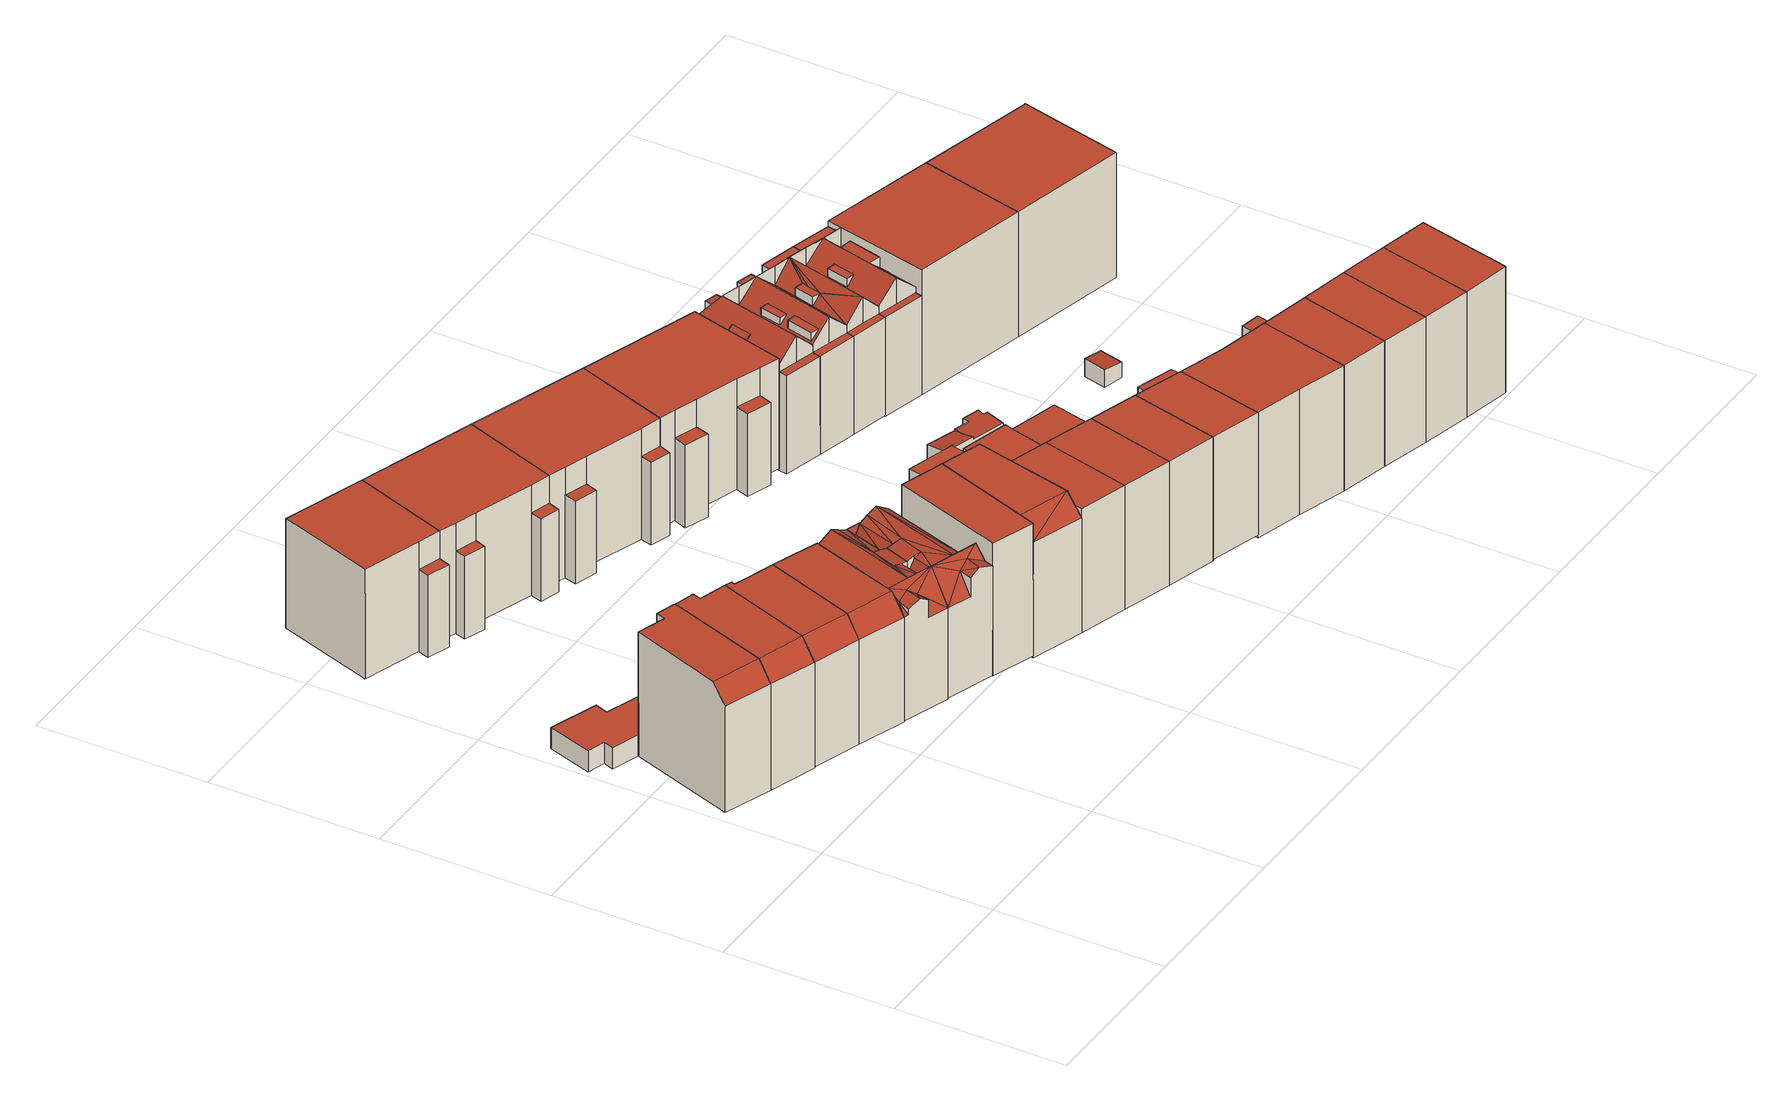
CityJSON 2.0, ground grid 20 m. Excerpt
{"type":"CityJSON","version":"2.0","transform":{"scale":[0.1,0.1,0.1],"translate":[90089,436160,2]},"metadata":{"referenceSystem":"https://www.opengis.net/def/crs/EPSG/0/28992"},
"CityObjects":{
"building1":{"type":"Building","attributes":{"measuredHeight":15.34,"yearOfConstruction":1921,"LAAGSTE_BOUWLAAG":"-0.5","AANTAL_BOUWLAGEN":"6","AANTAL_ADRESSEN":"4","WIJK":"Delfshaven","PANDSOORT":"Tussenpand","BUURT":"Tussendijken","HOOGSTE_BOUWLAAG":"3"},"address":[{"CountryName":"Nederland","LocalityName":"Rotterdam","ThoroughfareNumber":"101-101","ThoroughfareName":"Schiedamseweg","PostalCode":"3026AE"}],"geometry":[{"type":"Solid","lod":"2","boundaries":[[[[0,1,2,3]],[[4,0,3,5]],[[6,7,8,9]],[[7,4,5,8]],[[10,2,1,11,12]],[[13,12,11,14]],[[13,14,6,9,15]],[[3,2,10,15,9,8,5]],[[15,10,12,13]],[[4,7,6,14,11,1,0]]]],"semantics":{"surfaces":[{"type":"WallSurface"},{"type":"RoofSurface"},{"type":"GroundSurface"}],"values":[[0,0,0,0,0,0,0,1,1,2]]}}]},
"building2":{"type":"Building","attributes":{"measuredHeight":2.58,"yearOfConstruction":1921,"LAAGSTE_BOUWLAAG":"0","AANTAL_BOUWLAGEN":"1","WIJK":"Delfshaven","BUURT":"Tussendijken","HOOGSTE_BOUWLAAG":"0"},"geometry":[{"type":"Solid","lod":"2","boundaries":[[[[16,17,18,19]],[[20,21,22,23]],[[21,24,25,22]],[[19,25,24,16]],[[26,27,28,29]],[[30,18,17,1]],[[31,30,1,0]],[[23,28,27,20]],[[32,31,0,4]],[[29,33,7,26]],[[33,32,4,7]],[[31,32,33,29,28,23,22,25,19,18,30]],[[27,26,7,4,0,1,17,16,24,21,20]]]],"semantics":{"surfaces":[{"type":"WallSurface"},{"type":"RoofSurface"},{"type":"GroundSurface"}],"values":[[0,0,0,0,0,0,0,0,0,0,0,1,2]]}}]},
"building3":{"type":"Building","attributes":{"measuredHeight":15.38,"yearOfConstruction":1921,"LAAGSTE_BOUWLAAG":"0","AANTAL_BOUWLAGEN":"5","AANTAL_ADRESSEN":"7","WIJK":"Delfshaven","PANDSOORT":"Tussenpand","BUURT":"Tussendijken","HOOGSTE_BOUWLAAG":"3"},"address":[{"CountryName":"Nederland","LocalityName":"Rotterdam","ThoroughfareNumber":"99-99","ThoroughfareName":"Schiedamseweg","PostalCode":"3026AE"}],"children":["building3-1","building3-2"]},
"building3-1":{"type":"BuildingPart","parents":["building3"],"geometry":[{"type":"Solid","lod":"2","boundaries":[[[[34,35,36,6,9]],[[37,35,34,38]],[[39,13,14,40]],[[41,42,43,44,45]],[[39,40,45,44,46]],[[42,47,48,43]],[[38,48,47,37]],[[15,9,6,14,13]],[[48,38,34,9,15,46,44,43]],[[46,15,13,39]],[[49,41,45,40,14,6,36,50]],[[50,36,35,37]],[[37,47,49,50]],[[41,49,47,42]]]],"semantics":{"surfaces":[{"type":"WallSurface"},{"type":"RoofSurface"},{"type":"GroundSurface"},{"type":"ClosureSurface"}],"values":[[0,0,0,0,0,0,0,0,1,1,2,3,3,3]]}}]},
"building3-2":{"type":"BuildingPart","parents":["building3"],"geometry":[{"type":"Solid","lod":"2","boundaries":[[[[51,52,53,54]],[[54,55,56,51]],[[55,36,35,56]],[[52,42,41,53]],[[42,52,51,56,35,37,47]],[[50,36,55,54,53,41,49]],[[50,49,47,37]],[[37,35,36,50]],[[42,47,49,41]]]],"semantics":{"surfaces":[{"type":"WallSurface"},{"type":"RoofSurface"},{"type":"GroundSurface"},{"type":"ClosureSurface"}],"values":[[0,0,0,0,1,2,3,3,3]]}}]},
"building4":{"type":"Building","attributes":{"measuredHeight":15.29,"yearOfConstruction":1921,"LAAGSTE_BOUWLAAG":"-0.5","AANTAL_BOUWLAGEN":"6","AANTAL_ADRESSEN":"5","WIJK":"Delfshaven","PANDSOORT":"Tussenpand","BUURT":"Tussendijken","HOOGSTE_BOUWLAAG":"3"},"address":[{"CountryName":"Nederland","LocalityName":"Rotterdam","ThoroughfareNumber":"97-97","ThoroughfareName":"Schiedamseweg","PostalCode":"3026AE"}],"geometry":[{"type":"Solid","lod":"2","boundaries":[[[[57,58,52,59]],[[59,60,61,57]],[[62,44,43,42,52,58]],[[46,44,62,63,39]],[[64,39,63,65]],[[65,66,67,68,64]],[[69,42,43,70]],[[70,71,72,69]],[[73,67,66,61,60]],[[60,72,71,73]],[[46,68,67,73,71,70,43,44]],[[72,60,59,52,42,69]],[[68,46,39,64]],[[61,66,65,63,62,58,57]]]],"semantics":{"surfaces":[{"type":"WallSurface"},{"type":"RoofSurface"},{"type":"GroundSurface"}],"values":[[0,0,0,0,0,0,0,0,0,0,1,1,1,2]]}}]},
"building5":{"type":"Building","attributes":{"measuredHeight":15.29,"yearOfConstruction":1921,"LAAGSTE_BOUWLAAG":"-0.5","AANTAL_BOUWLAGEN":"5","AANTAL_ADRESSEN":"4","WIJK":"Delfshaven","PANDSOORT":"Tussenpand","BUURT":"Tussendijken","HOOGSTE_BOUWLAAG":"3"},"address":[{"CountryName":"Nederland","LocalityName":"Rotterdam","ThoroughfareNumber":"95-95","ThoroughfareName":"Schiedamseweg","PostalCode":"3026AE"}],"geometry":[{"type":"Solid","lod":"2","boundaries":[[[[74,75,76,77]],[[78,64,65,79]],[[79,80,81,82,78]],[[77,83,84,74]],[[83,66,85,84]],[[67,85,66,65,64,68]],[[86,81,80,76,75]],[[75,85,67,86]],[[74,84,85,75]],[[81,86,67,68,82]],[[82,68,64,78]],[[76,80,79,65,66,83,77]]]],"semantics":{"surfaces":[{"type":"WallSurface"},{"type":"RoofSurface"},{"type":"GroundSurface"}],"values":[[0,0,0,0,0,0,0,0,1,1,1,2]]}}]},
"building6":{"type":"Building","attributes":{"measuredHeight":13.48,"yearOfConstruction":1924,"LAAGSTE_BOUWLAAG":"0","AANTAL_BOUWLAGEN":"4","AANTAL_ADRESSEN":"4","WIJK":"Delfshaven","PANDSOORT":"Tussenpand","BUURT":"Tussendijken","HOOGSTE_BOUWLAAG":"3"},"address":[{"CountryName":"Nederland","LocalityName":"Rotterdam","ThoroughfareNumber":"44-44","ThoroughfareName":"Gijsingstraat","PostalCode":"3026RM"}],"geometry":[{"type":"Solid","lod":"2","boundaries":[[[[87,88,89,90,91]],[[92,93,94,95]],[[95,96,90,89,92]],[[95,97,98,96]],[[93,99,100,94]],[[101,88,87,102]],[[102,98,97,103,101]],[[99,103,97,100]],[[95,94,100,97]],[[91,90,96,98,102,87]],[[88,101,103,99,93,92,89]]]],"semantics":{"surfaces":[{"type":"WallSurface"},{"type":"RoofSurface"},{"type":"GroundSurface"}],"values":[[0,0,0,0,0,0,0,0,1,1,2]]}}]},
"building7":{"type":"Building","attributes":{"measuredHeight":15.17,"yearOfConstruction":1920,"LAAGSTE_BOUWLAAG":"-1","AANTAL_BOUWLAGEN":"5","AANTAL_ADRESSEN":"5","WIJK":"Delfshaven","PANDSOORT":"Tussenpand","BUURT":"Tussendijken","HOOGSTE_BOUWLAAG":"3"},"address":[{"CountryName":"Nederland","LocalityName":"Rotterdam","ThoroughfareNumber":"93-93","ThoroughfareName":"Schiedamseweg","PostalCode":"3026AE"}],"geometry":[{"type":"Solid","lod":"2","boundaries":[[[[104,105,106,107]],[[108,109,110]],[[111,112,113,114,115,116]],[[115,117,118,116]],[[119,120,121,122]],[[117,119,122,118]],[[123,124,125,126,127,128,113,112,129,130]],[[131,132,133]],[[123,131,133,124]],[[110,109,134,135,136,78,137,128,127]],[[138,136,135]],[[105,139,140,106]],[[121,120,140,139,141,142]],[[137,78,143,144,142,141]],[[107,115,114,104]],[[145,146,147]],[[129,146,145,130]],[[148,138,135,134]],[[112,111,146]],[[112,146,129]],[[108,134,109]],[[108,148,134]],[[126,149,143]],[[125,150,126]],[[149,151,143]],[[126,150,149]],[[151,144,143]],[[138,78,136]],[[126,148,108]],[[138,143,78]],[[148,143,138]],[[127,108,110]],[[126,108,127]],[[126,143,148]],[[123,130,145,147,132,131]],[[107,106,140,120,119,117,115]],[[122,121,142,144,151]],[[124,133,125]],[[133,150,125]],[[122,151,149,118]],[[133,132,150]],[[111,147,146]],[[147,149,132]],[[150,132,149]],[[118,149,147]],[[116,118,147]],[[111,116,147]],[[114,113,128,137,141,139,105,104]]]],"semantics":{"surfaces":[{"type":"WallSurface"},{"type":"RoofSurface"},{"type":"GroundSurface"}],"values":[[0,0,0,0,0,0,0,0,0,0,0,0,0,0,0,0,0,1,1,1,1,1,1,1,1,1,1,1,1,1,1,1,1,1,1,1,1,1,1,1,1,1,1,1,1,1,1,2]]}}]},
"building8":{"type":"Building","attributes":{"measuredHeight":15.04,"yearOfConstruction":1920,"LAAGSTE_BOUWLAAG":"-1","AANTAL_BOUWLAGEN":"5","AANTAL_ADRESSEN":"4","WIJK":"Delfshaven","PANDSOORT":"Tussenpand","BUURT":"Tussendijken","HOOGSTE_BOUWLAAG":"3"},"address":[{"CountryName":"Nederland","LocalityName":"Rotterdam","ThoroughfareNumber":"91-91","ThoroughfareName":"Schiedamseweg","PostalCode":"3026AE"}],"geometry":[{"type":"Solid","lod":"2","boundaries":[[[[152,153,154,155,156,157,158,159,160]],[[161,159,158,162]],[[163,164,165]],[[164,127,166,157,156,167,165]],[[168,169,170,171]],[[123,130,129,112,172,166,127,126,125,124]],[[173,174,175]],[[174,129,130,175]],[[176,177,178]],[[177,123,124,178]],[[179,169,168,172,112,180]],[[181,169,179,182]],[[160,183,184,152]],[[183,181,182,184]],[[162,171,170,161]],[[184,182,185]],[[182,186,185]],[[160,159,161,170,169,181,183]],[[178,124,125,187]],[[176,178,187]],[[179,174,173]],[[179,180,174]],[[182,173,186]],[[182,179,173]],[[173,176,186]],[[186,176,187]],[[155,188,167,156]],[[154,186,126]],[[153,185,154]],[[186,187,126]],[[154,185,186]],[[187,125,126]],[[188,163,167]],[[167,163,165]],[[173,175,130,123,177,176]],[[180,112,129]],[[180,129,174]],[[163,127,164]],[[154,188,155]],[[188,126,163]],[[163,126,127]],[[154,126,188]],[[152,184,153]],[[184,185,153]],[[162,158,157,166,172,168,171]]]],"semantics":{"surfaces":[{"type":"WallSurface"},{"type":"RoofSurface"},{"type":"GroundSurface"}],"values":[[0,0,0,0,0,0,0,0,0,0,0,0,0,0,0,1,1,1,1,1,1,1,1,1,1,1,1,1,1,1,1,1,1,1,1,1,1,1,1,1,1,1,1,1,2]]}}]},
"building9":{"type":"Building","attributes":{"measuredHeight":13.54,"yearOfConstruction":1924,"LAAGSTE_BOUWLAAG":"0","AANTAL_BOUWLAGEN":"4","AANTAL_ADRESSEN":"7","WIJK":"Delfshaven","PANDSOORT":"Tussenpand","BUURT":"Tussendijken","HOOGSTE_BOUWLAAG":"3"},"address":[{"CountryName":"Nederland","LocalityName":"Rotterdam","ThoroughfareNumber":"40-42","ThoroughfareName":"Gijsingstraat","PostalCode":"3026RM"}],"geometry":[{"type":"Solid","lod":"2","boundaries":[[[[189,190,98,191,192]],[[193,191,98,102]],[[194,195,196,197]],[[198,199,200,201,202]],[[195,199,198,196]],[[203,204,205,206]],[[200,193,102,201]],[[192,203,206,189]],[[204,207,208,205]],[[209,194,197,210]],[[208,207,209,210,211,212]],[[189,208,212,190]],[[210,198,202,211]],[[189,206,205,208]],[[210,197,196,198]],[[102,98,190,212,211,202,201]],[[193,200,199,195,194,209,207,204,203,192,191]]]],"semantics":{"surfaces":[{"type":"WallSurface"},{"type":"RoofSurface"},{"type":"GroundSurface"}],"values":[[0,0,0,0,0,0,0,0,0,0,0,0,0,1,1,1,2]]}}]},
"building10":{"type":"Building","attributes":{"measuredHeight":16.41,"yearOfConstruction":1922,"LAAGSTE_BOUWLAAG":"-1","AANTAL_BOUWLAGEN":"6","AANTAL_ADRESSEN":"4","WIJK":"Delfshaven","PANDSOORT":"Tussenpand","BUURT":"Tussendijken","HOOGSTE_BOUWLAAG":"4"},"address":[{"CountryName":"Nederland","LocalityName":"Rotterdam","ThoroughfareNumber":"89-89","ThoroughfareName":"Schiedamseweg","PostalCode":"3026AD"}],"children":["building10-1","building10-2"]},
"building10-1":{"type":"BuildingPart","parents":["building10"],"geometry":[{"type":"Solid","lod":"2","boundaries":[[[[213,214,215,216]],[[217,213,216,218,219,220]],[[216,215,221,218]],[[220,222,223,217]],[[223,222,224,225,226,221,215,214]],[[224,222,220,219,218,221,226,225]],[[217,223,214,213]]]],"semantics":{"surfaces":[{"type":"ClosureSurface"},{"type":"WallSurface"},{"type":"RoofSurface"},{"type":"GroundSurface"}],"values":[[0,1,1,1,1,2,3]]}}]},
"building10-2":{"type":"BuildingPart","parents":["building10"],"geometry":[{"type":"Solid","lod":"2","boundaries":[[[[227,228,229,230]],[[228,231,232,229]],[[233,232,231,214,215]],[[234,227,230,235]],[[235,236,237,234]],[[238,216,213,239]],[[236,238,239,237]],[[229,232,233,215,216,238,236,235,230]],[[227,234,237,239,213,214,231,228]],[[216,215,214,213]]]],"semantics":{"surfaces":[{"type":"WallSurface"},{"type":"RoofSurface"},{"type":"GroundSurface"},{"type":"ClosureSurface"}],"values":[[0,0,0,0,0,0,0,1,2,3]]}}]},
"building11":{"type":"Building","attributes":{"measuredHeight":16.62,"yearOfConstruction":1922,"LAAGSTE_BOUWLAAG":"-1","AANTAL_BOUWLAGEN":"6","AANTAL_ADRESSEN":"4","WIJK":"Delfshaven","PANDSOORT":"Tussenpand","BUURT":"Tussendijken","HOOGSTE_BOUWLAAG":"4"},"address":[{"CountryName":"Nederland","LocalityName":"Rotterdam","ThoroughfareNumber":"87-87","ThoroughfareName":"Schiedamseweg","PostalCode":"3026AD"}],"children":["building11-1","building11-2"]},
"building11-1":{"type":"BuildingPart","parents":["building11"],"geometry":[{"type":"Solid","lod":"2","boundaries":[[[[240,241,242,243]],[[241,219,218,216,244,242]],[[245,216,218,246]],[[243,247,245,246,248,249,240]],[[249,248,246,218,219]],[[249,241,240]],[[249,219,241]],[[243,242,244,247]],[[247,244,216,245]]]],"semantics":{"surfaces":[{"type":"WallSurface"},{"type":"RoofSurface"},{"type":"GroundSurface"},{"type":"ClosureSurface"}],"values":[[0,0,0,0,1,1,1,2,3]]}}]},
"building11-2":{"type":"BuildingPart","parents":["building11"],"geometry":[{"type":"Solid","lod":"2","boundaries":[[[[250,244,216,238]],[[251,252,253,254]],[[252,255,256,253]],[[257,256,255,258]],[[258,259,260,257]],[[259,250,238,260]],[[254,261,262,251]],[[263,245,247,264]],[[261,263,264,262]],[[254,253,256,257,260,238,216,245,263,261]],[[258,255,252,251,262,264,247,244,250,259]],[[245,216,244,247]]]],"semantics":{"surfaces":[{"type":"WallSurface"},{"type":"RoofSurface"},{"type":"GroundSurface"},{"type":"ClosureSurface"}],"values":[[0,0,0,0,0,0,0,0,0,1,2,3]]}}]},
"building12":{"type":"Building","attributes":{"measuredHeight":13.6,"yearOfConstruction":1924,"LAAGSTE_BOUWLAAG":"0","AANTAL_BOUWLAGEN":"4","AANTAL_ADRESSEN":"7","WIJK":"Delfshaven","PANDSOORT":"Tussenpand","BUURT":"Tussendijken","HOOGSTE_BOUWLAAG":"3"},"address":[{"CountryName":"Nederland","LocalityName":"Rotterdam","ThoroughfareNumber":"36-38","ThoroughfareName":"Gijsingstraat","PostalCode":"3026RM"}],"geometry":[{"type":"Solid","lod":"2","boundaries":[[[[265,200,201,266]],[[267,268,269,270]],[[200,199,202,201]],[[268,271,272,269]],[[271,273,274,272]],[[275,276,277,278]],[[276,279,280,277]],[[281,282,283,265,266]],[[279,283,282,280]],[[270,284,202,199,267]],[[274,273,275,278,285,286]],[[270,274,286,284]],[[278,282,281,285]],[[286,285,281,266,201,202,284]],[[270,269,272,274]],[[278,277,280,282]],[[200,265,283,279,276,275,273,271,268,267,199]]]],"semantics":{"surfaces":[{"type":"WallSurface"},{"type":"RoofSurface"},{"type":"GroundSurface"}],"values":[[0,0,0,0,0,0,0,0,0,0,0,0,0,1,1,1,2]]}}]},
"building13":{"type":"Building","attributes":{"measuredHeight":15.28,"yearOfConstruction":1923,"LAAGSTE_BOUWLAAG":"-1","AANTAL_BOUWLAGEN":"6","AANTAL_ADRESSEN":"4","WIJK":"Delfshaven","PANDSOORT":"Tussenpand","BUURT":"Tussendijken","HOOGSTE_BOUWLAAG":"3"},"address":[{"CountryName":"Nederland","LocalityName":"Rotterdam","ThoroughfareNumber":"83-83","ThoroughfareName":"Schiedamseweg","PostalCode":"3026AD"}],"children":["building13-1","building13-2"]},
"building13-1":{"type":"BuildingPart","parents":["building13"],"geometry":[{"type":"Solid","lod":"2","boundaries":[[[[287,288,289,290]],[[287,290,291,292,293]],[[290,289,294,291]],[[294,289,288,243,295,296]],[[292,295,243,293]],[[292,291,294,296,295]],[[293,243,288,287]]]],"semantics":{"surfaces":[{"type":"ClosureSurface"},{"type":"WallSurface"},{"type":"RoofSurface"},{"type":"GroundSurface"}],"values":[[0,1,1,1,1,2,3]]}}]},
"building13-2":{"type":"BuildingPart","parents":["building13"],"geometry":[{"type":"Solid","lod":"2","boundaries":[[[[290,289,288,287]],[[262,264,297,298]],[[299,297,264,288,289]],[[300,290,287,301]],[[301,262,298,300]],[[299,289,290,300,298,297]],[[262,301,287,288,264]]]],"semantics":{"surfaces":[{"type":"ClosureSurface"},{"type":"WallSurface"},{"type":"RoofSurface"},{"type":"GroundSurface"}],"values":[[0,1,1,1,1,2,3]]}}]},
"building14":{"type":"Building","attributes":{"measuredHeight":15.29,"yearOfConstruction":1923,"LAAGSTE_BOUWLAAG":"-1","AANTAL_BOUWLAGEN":"6","AANTAL_ADRESSEN":"4","WIJK":"Delfshaven","PANDSOORT":"Tussenpand","BUURT":"Tussendijken","HOOGSTE_BOUWLAAG":"3"},"address":[{"CountryName":"Nederland","LocalityName":"Rotterdam","ThoroughfareNumber":"81-81","ThoroughfareName":"Schiedamseweg","PostalCode":"3026AD"}],"children":["building14-1","building14-2"]},
"building14-1":{"type":"BuildingPart","parents":["building14"],"geometry":[{"type":"Solid","lod":"2","boundaries":[[[[302,290,287,303]],[[304,301,300,305]],[[301,287,290,300]],[[305,302,303,304]],[[305,300,290,302]],[[303,287,301,304]]]],"semantics":{"surfaces":[{"type":"ClosureSurface"},{"type":"WallSurface"},{"type":"RoofSurface"},{"type":"GroundSurface"}],"values":[[0,1,1,1,2,3]]}}]},
"building14-2":{"type":"BuildingPart","parents":["building14"],"geometry":[{"type":"Solid","lod":"2","boundaries":[[[[303,287,290,302]],[[302,290,291,306]],[[303,302,306,307,308]],[[291,290,287,293,292]],[[307,292,293,308]],[[306,291,292,307]],[[308,293,287,303]]]],"semantics":{"surfaces":[{"type":"ClosureSurface"},{"type":"WallSurface"},{"type":"RoofSurface"},{"type":"GroundSurface"}],"values":[[0,1,1,1,1,2,3]]}}]},
"building15":{"type":"Building","attributes":{"measuredHeight":15.29,"yearOfConstruction":1923,"LAAGSTE_BOUWLAAG":"-1","AANTAL_BOUWLAGEN":"6","AANTAL_ADRESSEN":"3","WIJK":"Delfshaven","PANDSOORT":"Tussenpand","BUURT":"Tussendijken","HOOGSTE_BOUWLAAG":"3"},"address":[{"CountryName":"Nederland","LocalityName":"Rotterdam","ThoroughfareNumber":"79-79","ThoroughfareName":"Schiedamseweg","PostalCode":"3026AD"}],"children":["building15-1","building15-2"]},
"building15-1":{"type":"BuildingPart","parents":["building15"],"geometry":[{"type":"Solid","lod":"2","boundaries":[[[[309,302,303,310]],[[311,309,310,312]],[[304,303,302,305]],[[313,304,305,314]],[[312,313,314,311]],[[311,314,305,302,309]],[[303,304,313,312,310]]]],"semantics":{"surfaces":[{"type":"ClosureSurface"},{"type":"WallSurface"},{"type":"RoofSurface"},{"type":"GroundSurface"}],"values":[[0,1,1,1,1,2,3]]}}]},
"building15-2":{"type":"BuildingPart","parents":["building15"],"geometry":[{"type":"Solid","lod":"2","boundaries":[[[[310,303,302,309]],[[309,302,306,315]],[[310,309,315,316,317]],[[306,302,303,308,307]],[[316,307,308,317]],[[315,306,307,316]],[[317,308,303,310]]]],"semantics":{"surfaces":[{"type":"ClosureSurface"},{"type":"WallSurface"},{"type":"RoofSurface"},{"type":"GroundSurface"}],"values":[[0,1,1,1,1,2,3]]}}]},
"building16":{"type":"Building","attributes":{"measuredHeight":13.62,"yearOfConstruction":1924,"LAAGSTE_BOUWLAAG":"0","AANTAL_BOUWLAGEN":"4","AANTAL_ADRESSEN":"7","WIJK":"Delfshaven","PANDSOORT":"Tussenpand","BUURT":"Tussendijken","HOOGSTE_BOUWLAAG":"3"},"address":[{"CountryName":"Nederland","LocalityName":"Rotterdam","ThoroughfareNumber":"32-34","ThoroughfareName":"Gijsingstraat","PostalCode":"3026RM"}],"geometry":[{"type":"Solid","lod":"2","boundaries":[[[[318,265,266,319]],[[320,321,322,323]],[[321,324,325,322]],[[326,318,319,327]],[[328,329,330,331]],[[281,283,332,333,334]],[[331,335,336,325,324,328]],[[337,338,326,327,339]],[[339,335,331,337]],[[333,325,336,334]],[[340,338,337,341]],[[332,320,323,333]],[[265,283,281,266]],[[329,340,341,330]],[[331,330,341,337]],[[336,335,339,327,319,266,281,334]],[[333,323,322,325]],[[332,283,265,318,326,338,340,329,328,324,321,320]]]],"semantics":{"surfaces":[{"type":"WallSurface"},{"type":"RoofSurface"},{"type":"GroundSurface"}],"values":[[0,0,0,0,0,0,0,0,0,0,0,0,0,0,1,1,1,2]]}}]},
"building17":{"type":"Building","attributes":{"measuredHeight":3.41,"yearOfConstruction":1923,"LAAGSTE_BOUWLAAG":"0","AANTAL_BOUWLAGEN":"1","WIJK":"Delfshaven","BUURT":"Tussendijken","HOOGSTE_BOUWLAAG":"0"},"geometry":[{"type":"Solid","lod":"2","boundaries":[[[[342,343,344,345]],[[343,346,347,344]],[[345,348,349,342]],[[348,350,351,349]],[[346,301,352,347]],[[353,352,301,304]],[[354,353,304,313]],[[355,354,313,356]],[[356,357,358,355]],[[359,358,357,360]],[[350,359,360,351]],[[358,359,350,348,345,344,347,352,353,354,355]],[[313,304,301,346,343,342,349,351,360,357,356]]]],"semantics":{"surfaces":[{"type":"WallSurface"},{"type":"RoofSurface"},{"type":"GroundSurface"}],"values":[[0,0,0,0,0,0,0,0,0,0,0,1,2]]}}]},
"building18":{"type":"Building","attributes":{"measuredHeight":15.01,"yearOfConstruction":1923,"LAAGSTE_BOUWLAAG":"-1","AANTAL_BOUWLAGEN":"7","AANTAL_ADRESSEN":"4","WIJK":"Delfshaven","PANDSOORT":"Tussenpand","BUURT":"Tussendijken","HOOGSTE_BOUWLAAG":"3"},"address":[{"CountryName":"Nederland","LocalityName":"Rotterdam","ThoroughfareNumber":"77-77","ThoroughfareName":"Schiedamseweg","PostalCode":"3026AD"}],"children":["building18-1","building18-2"]},
"building18-1":{"type":"BuildingPart","parents":["building18"],"geometry":[{"type":"Solid","lod":"2","boundaries":[[[[361,309,362,363]],[[364,361,363,365]],[[366,362,309,311]],[[365,366,311,364]],[[364,311,309,361]],[[363,362,366,365]]]],"semantics":{"surfaces":[{"type":"ClosureSurface"},{"type":"WallSurface"},{"type":"RoofSurface"},{"type":"GroundSurface"}],"values":[[0,1,1,1,2,3]]}}]},
"building18-2":{"type":"BuildingPart","parents":["building18"],"geometry":[{"type":"Solid","lod":"2","boundaries":[[[[363,362,309,361]],[[367,316,368,369]],[[315,309,362,368,316]],[[363,361,370,367,369]],[[361,309,315,370]],[[370,315,316,367]],[[369,368,362,363]]]],"semantics":{"surfaces":[{"type":"ClosureSurface"},{"type":"WallSurface"},{"type":"RoofSurface"},{"type":"GroundSurface"}],"values":[[0,1,1,1,1,2,3]]}}]},
"building19":{"type":"Building","attributes":{"yearOfConstruction":2023,"LAAGSTE_BOUWLAAG":0,"AANTAL_BOUWLAGEN":1,"WIJK":"Delfshaven","PANDSOORT":"Half vrijstaand","BUURT":"Tussendijken","HOOGSTE_BOUWLAAG":0},"geometry":[{"type":"Solid","lod":"2","boundaries":[[[[371,372,373,374]],[[372,375,376,373]],[[375,377,378,376]],[[377,379,380,378]],[[379,381,382,380]],[[381,383,384,382]],[[383,385,386,384]],[[385,371,374,386]],[[380,382,384,386,374,373,376,378]],[[379,377,375,372,371,385,383,381]]]],"semantics":{"surfaces":[{"type":"WallSurface"},{"type":"RoofSurface"},{"type":"GroundSurface"}],"values":[[0,0,0,0,0,0,0,0,1,2]]}}]},
"building20":{"type":"Building","attributes":{"measuredHeight":15.31,"yearOfConstruction":1926,"LAAGSTE_BOUWLAAG":"-0.5","AANTAL_BOUWLAGEN":"6","AANTAL_ADRESSEN":"3","WIJK":"Delfshaven","PANDSOORT":"Tussenpand","BUURT":"Tussendijken","HOOGSTE_BOUWLAAG":"3"},"address":[{"CountryName":"Nederland","LocalityName":"Rotterdam","ThoroughfareNumber":"28-28","ThoroughfareName":"Gijsingstraat","PostalCode":"3026RM"}],"geometry":[{"type":"Solid","lod":"2","boundaries":[[[[387,388,389]],[[390,391,392]],[[393,394,395]],[[396,397,398]],[[397,399,400,401,402,403,404,398]],[[403,405,406,404]],[[406,405,407,408,409,410,411,395,394]],[[407,412,413,408]],[[412,402,401,413]],[[388,390,392,389]],[[408,414,415,409]],[[399,415,414,400]],[[410,416,411]],[[387,389,392,391]],[[393,395,411,416]],[[406,396,398,404],[387,391,390,388]],[[400,414,408,413,401]],[[415,399,397,396]],[[410,409,415,396,406,394,393,416]],[[407,405,403,402,412]]]],"semantics":{"surfaces":[{"type":"WallSurface"},{"type":"RoofSurface"},{"type":"GroundSurface"}],"values":[[0,0,0,0,0,0,0,0,0,0,0,0,0,1,1,1,1,1,1,2]]}}]},
"building21":{"type":"Building","attributes":{"measuredHeight":2.68,"yearOfConstruction":1926,"LAAGSTE_BOUWLAAG":"0","AANTAL_BOUWLAGEN":"1","WIJK":"Delfshaven","BUURT":"Tussendijken","HOOGSTE_BOUWLAAG":"0"},"geometry":[{"type":"Solid","lod":"2","boundaries":[[[[417,418,419,420]],[[421,422,423,424]],[[425,423,422,426,427,428]],[[429,430,431,419,418,432]],[[426,433,434,427]],[[425,428,435]],[[436,421,424,437]],[[435,431,430]],[[437,438,439,436]],[[440,439,438,441]],[[420,434,433,417]],[[441,429,432,440]],[[438,437,424,423,425,435,430,429,441]],[[419,431,435,428,427,434,420]],[[439,440,432,418,417,433,426,422,421,436]]]],"semantics":{"surfaces":[{"type":"WallSurface"},{"type":"RoofSurface"},{"type":"GroundSurface"}],"values":[[0,0,0,0,0,0,0,0,0,0,0,0,1,1,2]]}}]},
"building22":{"type":"Building","attributes":{"measuredHeight":15.42,"yearOfConstruction":1923,"LAAGSTE_BOUWLAAG":"-1","AANTAL_BOUWLAGEN":"6","AANTAL_ADRESSEN":"7","WIJK":"Delfshaven","PANDSOORT":"Tussenpand","BUURT":"Tussendijken","HOOGSTE_BOUWLAAG":"3"},"address":[{"CountryName":"Nederland","LocalityName":"Rotterdam","ThoroughfareNumber":"73-73","ThoroughfareName":"Schiedamseweg","PostalCode":"3026AD"}],"children":["building22-1","building22-2"]},
"building22-1":{"type":"BuildingPart","parents":["building22"],"geometry":[{"type":"Solid","lod":"2","boundaries":[[[[442,443,444,445,446]],[[447,367,448,449]],[[445,447,449,446]],[[443,450,451,444]],[[450,361,370,451]],[[370,361,452,448,367]],[[445,444,451,370,367,447]],[[446,449,448,452,453,442]],[[442,453,450,443]],[[453,452,361,450]]]],"semantics":{"surfaces":[{"type":"WallSurface"},{"type":"RoofSurface"},{"type":"GroundSurface"},{"type":"ClosureSurface"}],"values":[[0,0,0,0,0,0,1,2,3,3]]}}]},
"building22-2":{"type":"BuildingPart","parents":["building22"],"geometry":[{"type":"Solid","lod":"2","boundaries":[[[[450,361,452,453]],[[454,455,364,456]],[[457,454,456,458]],[[458,443,442,457]],[[455,452,361,364]],[[456,364,361,450,443,458]],[[452,455,454,457,442,453]],[[443,450,453,442]]]],"semantics":{"surfaces":[{"type":"ClosureSurface"},{"type":"WallSurface"},{"type":"RoofSurface"},{"type":"GroundSurface"}],"values":[[0,1,1,1,1,2,3,0]]}}]},
"building23":{"type":"Building","attributes":{"measuredHeight":15.31,"yearOfConstruction":1926,"LAAGSTE_BOUWLAAG":"-0.5","AANTAL_BOUWLAGEN":"6","AANTAL_ADRESSEN":"3","WIJK":"Delfshaven","PANDSOORT":"Tussenpand","BUURT":"Tussendijken","HOOGSTE_BOUWLAAG":"3"},"address":[{"CountryName":"Nederland","LocalityName":"Rotterdam","ThoroughfareNumber":"26-26","ThoroughfareName":"Gijsingstraat","PostalCode":"3026RL"}],"geometry":[{"type":"Solid","lod":"2","boundaries":[[[[459,403,404,460]],[[461,462,463]],[[464,465,466]],[[467,468,469]],[[470,471,472]],[[473,474,475]],[[404,403,402,401,400,399,397,398]],[[476,477,478]],[[397,477,398]],[[479,480,481]],[[402,482,483,401]],[[483,482,459,460,476,478,484,485]],[[465,461,463,466]],[[468,479,481,469]],[[474,470,472,475]],[[486,485,484,487]],[[487,399,400,486]],[[478,487,484]],[[478,477,487]],[[464,462,461,465]],[[480,479,468,467]],[[473,475,472,471]],[[400,401,483,485,486]],[[477,397,399,487],[474,473,471,470],[480,467,469,481]],[[476,460,404,398,477],[462,464,466,463]],[[459,482,402,403]]]],"semantics":{"surfaces":[{"type":"WallSurface"},{"type":"RoofSurface"},{"type":"GroundSurface"}],"values":[[0,0,0,0,0,0,0,0,0,0,0,0,0,0,0,0,0,1,1,1,1,1,1,1,1,2]]}}]},
"building24":{"type":"Building","attributes":{"measuredHeight":3.93,"yearOfConstruction":1923,"LAAGSTE_BOUWLAAG":"0","AANTAL_BOUWLAGEN":"1","WIJK":"Delfshaven","BUURT":"Tussendijken","HOOGSTE_BOUWLAAG":"0"},"geometry":[{"type":"Solid","lod":"2","boundaries":[[[[488,489,490,491]],[[492,488,491,493]],[[494,492,493,495]],[[496,497,384,386]],[[498,496,386,374]],[[499,500,501,502]],[[503,384,497,504]],[[500,503,505,506]],[[506,507,508,501,500]],[[495,509,510,494]],[[511,512,505,503,504]],[[489,512,511,490]],[[509,508,507,510]],[[502,498,374,499]],[[384,503,500,499,374,386]],[[512,489,488,492,494,510,507,506,505]],[[509,495,493,491,490,511,504,497,496,498,502,501,508]]]],"semantics":{"surfaces":[{"type":"WallSurface"},{"type":"RoofSurface"},{"type":"GroundSurface"}],"values":[[0,0,0,0,0,0,0,0,0,0,0,0,0,0,1,1,2]]}}]},
"building25":{"type":"Building","attributes":{"measuredHeight":15.3,"yearOfConstruction":1926,"LAAGSTE_BOUWLAAG":-0.5,"AANTAL_BOUWLAGEN":6,"AANTAL_ADRESSEN":3,"WIJK":"Delfshaven","PANDSOORT":"Tussenpand","BUURT":"Tussendijken","HOOGSTE_BOUWLAAG":3},"address":[{"CountryName":"Nederland","LocalityName":"Rotterdam","ThoroughfareNumber":"24-24","ThoroughfareName":"Gijsingstraat","PostalCode":"3026RL"}],"children":["building25-1"],"geometry":[{"type":"Solid","lod":"2","boundaries":[[[[513,514,515]],[[514,516,517,515]],[[517,516,518]],[[513,515,517,518,519,520]],[[521,484,485,522]],[[523,521,522,524]],[[525,483,482,526]],[[527,459,528,529]],[[484,478,476,530,528,459,482,483,485]],[[529,531,532,533,523,524,525,526,527]],[[534,476,478]],[[532,534,533]],[[528,530,531,529]],[[534,513,520]],[[518,484,521]],[[521,534,519]],[[518,516,484]],[[521,519,518]],[[484,516,478]],[[519,534,520]],[[534,478,516,514,513]],[[534,531,530]],[[532,531,534]],[[534,530,476]],[[533,534,521]],[[533,521,523]],[[483,525,524,522,485]],[[526,482,459,527]]]],"semantics":{"surfaces":[{"type":"WallSurface"},{"type":"RoofSurface"},{"type":"GroundSurface"}],"values":[[0,0,0,1,0,0,0,0,0,0,0,0,1,1,1,1,1,1,1,1,1,1,1,1,1,1,1,2]]}}]},
"building25-1":{"type":"BuildingInstallation","parents":["building25"],"geometry":[{"type":"MultiSurface","lod":"2","boundaries":[[[513,514,515]],[[514,516,517,515]],[[517,516,518]],[[513,515,517,518,519,520]]],"semantics":{"surfaces":[{"type":"WallSurface"},{"type":"RoofSurface"}],"values":[0,0,0,1]}}]},
"building26":{"type":"Building","attributes":{"measuredHeight":15.42,"yearOfConstruction":1923,"LAAGSTE_BOUWLAAG":"-1","AANTAL_BOUWLAGEN":"7","AANTAL_ADRESSEN":"4","WIJK":"Delfshaven","PANDSOORT":"Tussenpand","BUURT":"Tussendijken","HOOGSTE_BOUWLAAG":"3"},"address":[{"CountryName":"Nederland","LocalityName":"Rotterdam","ThoroughfareNumber":"71-71","ThoroughfareName":"Schiedamseweg","PostalCode":"3026AD"}],"children":["building26-1","building26-2"]},
"building26-1":{"type":"BuildingPart","parents":["building26"],"geometry":[{"type":"Solid","lod":"2","boundaries":[[[[535,442,443,536]],[[535,536,537,538,539]],[[444,443,442,446,445]],[[536,443,444,537]],[[538,445,446,539]],[[537,444,445,538]],[[539,446,442,535]]]],"semantics":{"surfaces":[{"type":"ClosureSurface"},{"type":"WallSurface"},{"type":"RoofSurface"},{"type":"GroundSurface"}],"values":[[0,1,1,1,1,2,3]]}}]},
"building26-2":{"type":"BuildingPart","parents":["building26"],"geometry":[{"type":"Solid","lod":"2","boundaries":[[[[536,443,442,535]],[[457,442,443,458]],[[540,536,535,541]],[[541,457,458,540]],[[540,458,443,536]],[[535,442,457,541]]]],"semantics":{"surfaces":[{"type":"ClosureSurface"},{"type":"WallSurface"},{"type":"RoofSurface"},{"type":"GroundSurface"}],"values":[[0,1,1,1,2,3]]}}]},
"building27":{"type":"Building","attributes":{"measuredHeight":15.33,"yearOfConstruction":1926,"LAAGSTE_BOUWLAAG":-0.5,"AANTAL_BOUWLAGEN":6,"AANTAL_ADRESSEN":3,"WIJK":"Delfshaven","PANDSOORT":"Tussenpand","BUURT":"Tussendijken","HOOGSTE_BOUWLAAG":3},"address":[{"CountryName":"Nederland","LocalityName":"Rotterdam","ThoroughfareNumber":"22-22","ThoroughfareName":"Gijsingstraat","PostalCode":"3026RL"}],"children":["building27-1"],"geometry":[{"type":"Solid","lod":"2","boundaries":[[[[542,543,544]],[[544,543,545,546]],[[545,547,546]],[[546,547,542,544]],[[548,549,550,551]],[[552,553,554,525]],[[533,555,532]],[[556,557,555]],[[558,523,524,559]],[[559,560,561,558]],[[562,548,551]],[[563,564,529,565]],[[554,553,563,565,566,557,556,561,560]],[[549,567,550]],[[533,532,531,529,564,552,525,524,523]],[[566,565,529,531]],[[533,523,558,555],[549,548,562,567]],[[524,525,554,560,559]],[[555,547,556]],[[543,556,545]],[[561,542,558]],[[555,542,547]],[[558,542,555]],[[561,543,542]],[[556,547,545]],[[543,561,556]],[[562,551,550,567]],[[532,555,531]],[[555,557,566]],[[531,555,566]],[[563,553,552,564]]]],"semantics":{"surfaces":[{"type":"WallSurface"},{"type":"RoofSurface"},{"type":"GroundSurface"}],"values":[[0,0,0,1,0,0,0,0,0,0,0,0,0,0,0,1,1,1,1,1,1,1,1,1,1,1,1,1,1,1,2]]}}]},
"building27-1":{"type":"BuildingInstallation","parents":["building27"],"geometry":[{"type":"MultiSurface","lod":"2","boundaries":[[[542,543,544]],[[544,543,545,546]],[[545,547,546]],[[546,547,542,544]]],"semantics":{"surfaces":[{"type":"WallSurface"},{"type":"RoofSurface"}],"values":[0,0,0,1]}}]},
"building28":{"type":"Building","attributes":{"measuredHeight":3.42,"yearOfConstruction":1923,"LAAGSTE_BOUWLAAG":"0","AANTAL_BOUWLAGEN":"1","WIJK":"Delfshaven","BUURT":"Tussendijken","HOOGSTE_BOUWLAAG":"0"},"geometry":[{"type":"Solid","lod":"2","boundaries":[[[[568,569,570,571]],[[571,570,572,573]],[[570,569,574,572]],[[575,574,569,568]],[[573,575,568,571]],[[573,572,574,575]]]],"semantics":{"surfaces":[{"type":"GroundSurface"},{"type":"WallSurface"},{"type":"RoofSurface"}],"values":[[0,1,1,1,1,2]]}}]},
"building29":{"type":"Building","attributes":{"measuredHeight":15.48,"yearOfConstruction":1922,"LAAGSTE_BOUWLAAG":"-1","AANTAL_BOUWLAGEN":"7","AANTAL_ADRESSEN":"5","WIJK":"Delfshaven","PANDSOORT":"Tussenpand","BUURT":"Tussendijken","HOOGSTE_BOUWLAAG":"3"},"address":[{"CountryName":"Nederland","LocalityName":"Rotterdam","ThoroughfareNumber":"69-69","ThoroughfareName":"Schiedamseweg","PostalCode":"3026AD"}],"children":["building29-1","building29-2"]},
"building29-1":{"type":"BuildingPart","parents":["building29"],"geometry":[{"type":"Solid","lod":"2","boundaries":[[[[576,535,536,577]],[[537,536,535,539,538]],[[578,538,539,579]],[[577,536,537,580]],[[576,577,580,578,579]],[[580,537,538,578]],[[579,539,535,576]]]],"semantics":{"surfaces":[{"type":"ClosureSurface"},{"type":"WallSurface"},{"type":"RoofSurface"},{"type":"GroundSurface"}],"values":[[0,1,1,1,1,2,3]]}}]},
"building29-2":{"type":"BuildingPart","parents":["building29"],"geometry":[{"type":"Solid","lod":"2","boundaries":[[[[581,582,540,583]],[[584,581,583,577,576]],[[585,581,584,586]],[[586,587,588,585]],[[589,590,591,592]],[[592,588,587,589]],[[582,541,535,536,540]],[[590,541,582,591]],[[585,588,592,591,582,581]],[[583,540,536,577]],[[589,587,586,584,576,535,541,590]],[[577,536,535,576]]]],"semantics":{"surfaces":[{"type":"WallSurface"},{"type":"RoofSurface"},{"type":"GroundSurface"},{"type":"ClosureSurface"}],"values":[[0,0,0,0,0,0,0,0,1,1,2,3]]}}]},
"building30":{"type":"Building","attributes":{"measuredHeight":2.23,"yearOfConstruction":1920,"LAAGSTE_BOUWLAAG":"0","AANTAL_BOUWLAGEN":"1","WIJK":"Delfshaven","BUURT":"Tussendijken","HOOGSTE_BOUWLAAG":"0"},"geometry":[{"type":"Solid","lod":"2","boundaries":[[[[593,594,595,596]],[[597,598,594,593]],[[599,597,593,596]],[[596,595,600,599]],[[595,594,598,600]],[[599,600,598,597]]]],"semantics":{"surfaces":[{"type":"GroundSurface"},{"type":"WallSurface"},{"type":"RoofSurface"}],"values":[[0,1,1,1,1,2]]}}]},
"building31":{"type":"Building","attributes":{"measuredHeight":15.42,"yearOfConstruction":1926,"LAAGSTE_BOUWLAAG":"-0.5","AANTAL_BOUWLAGEN":"8","AANTAL_ADRESSEN":"7","WIJK":"Delfshaven","PANDSOORT":"Tussenpand","BUURT":"Tussendijken","HOOGSTE_BOUWLAAG":"3"},"address":[{"CountryName":"Nederland","LocalityName":"Rotterdam","ThoroughfareNumber":"16-18","ThoroughfareName":"Gijsingstraat","PostalCode":"3026RL"}],"geometry":[{"type":"Solid","lod":"2","boundaries":[[[[601,553,563,602]],[[563,553,603,604]],[[605,603,553,601]],[[602,563,604,606]],[[606,605,601,602]],[[606,604,603,605]]]],"semantics":{"surfaces":[{"type":"GroundSurface"},{"type":"WallSurface"},{"type":"RoofSurface"}],"values":[[0,1,1,1,1,2]]}}]},
"building32":{"type":"Building","attributes":{"measuredHeight":15.48,"yearOfConstruction":1922,"LAAGSTE_BOUWLAAG":"-1","AANTAL_BOUWLAGEN":"5","AANTAL_ADRESSEN":"7","WIJK":"Delfshaven","PANDSOORT":"Tussenpand","BUURT":"Tussendijken","HOOGSTE_BOUWLAAG":"2"},"address":[{"CountryName":"Nederland","LocalityName":"Rotterdam","ThoroughfareNumber":"67-67","ThoroughfareName":"Schiedamseweg","PostalCode":"3026AD"}],"children":["building32-1","building32-2"]},
"building32-1":{"type":"BuildingPart","parents":["building32"],"geometry":[{"type":"Solid","lod":"2","boundaries":[[[[607,577,576,608]],[[584,576,577,583]],[[609,584,583,610]],[[610,607,608,609]],[[610,583,577,607]],[[608,576,584,609]]]],"semantics":{"surfaces":[{"type":"ClosureSurface"},{"type":"WallSurface"},{"type":"RoofSurface"},{"type":"GroundSurface"}],"values":[[0,1,1,1,2,3]]}}]},
"building32-2":{"type":"BuildingPart","parents":["building32"],"geometry":[{"type":"Solid","lod":"2","boundaries":[[[[608,576,577,607]],[[580,577,576,579,578]],[[607,577,580,611]],[[612,578,579,613]],[[608,607,611,612,613]],[[611,580,578,612]],[[613,579,576,608]]]],"semantics":{"surfaces":[{"type":"ClosureSurface"},{"type":"WallSurface"},{"type":"RoofSurface"},{"type":"GroundSurface"}],"values":[[0,1,1,1,1,2,3]]}}]},
"building33":{"type":"Building","attributes":{"measuredHeight":15.41,"yearOfConstruction":1922,"LAAGSTE_BOUWLAAG":"-0.5","AANTAL_BOUWLAGEN":"6","AANTAL_ADRESSEN":"3","WIJK":"Delfshaven","PANDSOORT":"Tussenpand","BUURT":"Tussendijken","HOOGSTE_BOUWLAAG":"3"},"address":[{"CountryName":"Nederland","LocalityName":"Rotterdam","ThoroughfareNumber":"65-65","ThoroughfareName":"Schiedamseweg","PostalCode":"3026AD"}],"children":["building33-1","building33-2"]},
"building33-1":{"type":"BuildingPart","parents":["building33"],"geometry":[{"type":"Solid","lod":"2","boundaries":[[[[614,607,608,615]],[[616,617,618,619]],[[617,609,610,618]],[[609,608,607,610]],[[619,620,614,615,616]],[[607,614,620,619,618,610]],[[608,609,617,616,615]]]],"semantics":{"surfaces":[{"type":"ClosureSurface"},{"type":"WallSurface"},{"type":"RoofSurface"},{"type":"GroundSurface"}],"values":[[0,1,1,1,1,2,3]]}}]},
"building33-2":{"type":"BuildingPart","parents":["building33"],"geometry":[{"type":"Solid","lod":"2","boundaries":[[[[621,612,613,622]],[[623,621,622,624]],[[614,607,611,625]],[[615,614,625,626,627]],[[626,623,624,627]],[[611,607,608,613,612]],[[623,626,625,611,612,621]],[[627,624,622,613,608,615]],[[615,608,607,614]]]],"semantics":{"surfaces":[{"type":"WallSurface"},{"type":"RoofSurface"},{"type":"GroundSurface"},{"type":"ClosureSurface"}],"values":[[0,0,0,0,0,0,1,2,3]]}}]},
"building34":{"type":"Building","attributes":{"measuredHeight":2.4,"yearOfConstruction":1922,"LAAGSTE_BOUWLAAG":"0","AANTAL_BOUWLAGEN":"1","WIJK":"Delfshaven","BUURT":"Tussendijken","HOOGSTE_BOUWLAAG":"0"},"geometry":[{"type":"Solid","lod":"2","boundaries":[[[[628,629,630,631,632,633]],[[634,635,630,629]],[[629,628,636,634]],[[633,632,637,638]],[[628,633,638,636]],[[639,637,632,631]],[[635,639,631,630]],[[638,637,639,635,634,636]]]],"semantics":{"surfaces":[{"type":"GroundSurface"},{"type":"WallSurface"},{"type":"RoofSurface"}],"values":[[0,1,1,1,1,1,1,2]]}}]},
"building35":{"type":"Building","attributes":{"measuredHeight":15.42,"yearOfConstruction":1926,"LAAGSTE_BOUWLAAG":"-0.5","AANTAL_BOUWLAGEN":"8","AANTAL_ADRESSEN":"7","WIJK":"Delfshaven","PANDSOORT":"Tussenpand","BUURT":"Tussendijken","HOOGSTE_BOUWLAAG":"3"},"address":[{"CountryName":"Nederland","LocalityName":"Rotterdam","ThoroughfareNumber":"12-14","ThoroughfareName":"Gijsingstraat","PostalCode":"3026RL"}],"geometry":[{"type":"Solid","lod":"2","boundaries":[[[[602,640,641,642,601]],[[602,601,605,606]],[[643,605,601,642]],[[644,643,642,641]],[[641,640,645,644]],[[640,602,606,645]],[[643,644,645,606,605]]]],"semantics":{"surfaces":[{"type":"GroundSurface"},{"type":"WallSurface"},{"type":"RoofSurface"}],"values":[[0,1,1,1,1,1,2]]}}]}
},
"vertices":[
[87,433,9],[54,444,9],[54,444,162],[87,433,162],[91,444,9],[91,444,162],[115,436,9],[113,437,9],[113,437,162],[115,436,162],[16,335,162],[11,318,9],[11,318,140],[68,298,140],[68,298,9],[74,315,162],
[25,467,9],[21,455,9],[21,455,35],[25,467,35],[78,507,9],[21,527,9],[21,527,35],[78,507,35],[4,474,9],[4,474,35],[125,473,9],[73,492,9],[73,492,35],[125,473,35],[54,444,35],[87,433,35],[91,444,35],[113,437,35],
[119,435,162],[119,435,33],[119,435,9],[139,429,33],[139,429,162],[124,279,139],[124,279,9],[169,409,9],[169,409,33],[169,409,162],[167,404,162],[167,404,9],[130,297,162],[136,419,33],[136,419,162],[136,419,9],[139,429,9],
[185,455,33],[172,417,33],[172,417,9],[185,455,9],[132,474,9],[132,474,33],
[197,408,10],[172,417,10],[197,408,33],[192,396,33],[192,396,10],[167,404,10],[124,279,10],[181,260,139],[181,260,10],[224,385,10],[224,385,162],[187,277,162],[177,406,33],[177,406,162],[175,402,162],[175,402,33],[192,396,162],
[251,390,33],[247,377,33],[247,377,10],[251,390,10],[238,240,139],[238,240,10],[279,365,10],[279,365,162],[244,258,162],[229,398,10],[229,398,33],[224,385,33],[247,377,162],
[67,862,148],[67,862,13],[29,748,13],[29,748,148],[59,837,148],[98,725,13],[93,712,13],[93,712,114],[98,725,114],[98,725,148],[125,716,114],[125,716,148],[120,702,13],[120,702,114],[164,829,13],[164,829,148],[125,716,13],
[325,381,11],[288,393,11],[288,393,109],[325,381,109],[273,245,145],[269,230,145],[269,230,123],[332,360,148],[340,357,132],[340,357,11],[319,364,11],[319,364,109],[319,364,155],[311,367,109],[311,367,159],[295,373,109],[283,377,109],[283,377,136],[295,373,148],[314,280,148],[314,280,132],[306,257,132],[302,245,162],[294,221,123],[294,221,11],[324,310,132],[324,310,148],[307,282,149],[297,286,151],[307,282,148],[258,233,153],[244,238,146],[244,238,139],[238,240,11],[250,253,146],[285,385,11],[285,385,109],[279,365,11],[279,365,136],[246,263,162],[250,277,136],[317,313,149],[317,313,148],[307,316,151],[264,252,153],[275,257,159],[299,254,148],[260,268,148],
[397,339,129],[364,240,130],[359,226,162],[355,213,147],[351,202,147],[351,202,12],[399,344,12],[399,344,109],[397,339,109],[402,355,109],[402,355,12],[327,226,147],[322,211,123],[322,211,147],[294,221,12],[334,207,154],[358,352,12],[358,352,109],[364,368,109],[364,368,12],[340,357,12],[343,304,151],[333,307,148],[333,307,149],[332,274,151],[323,277,150],[323,277,148],[358,352,153],[348,355,148],[369,348,109],[369,348,159],[385,343,109],[385,343,148],[352,239,148],[334,237,158],[314,249,148],[341,226,154],
[145,709,114],[145,709,148],[125,716,12],[145,709,12],[164,829,12],[237,662,12],[260,655,12],[260,655,114],[237,662,114],[265,669,114],[265,669,12],[304,782,12],[304,782,148],[265,669,148],[141,696,12],[166,687,12],[166,687,114],[141,696,114],[171,700,12],[171,700,114],[241,676,12],[241,676,114],[241,676,148],[171,700,148],
[447,316,11],[395,333,11],[395,333,47],[447,316,47],[402,184,11],[447,316,175],[408,202,175],[402,184,175],[395,333,175],[351,202,175],[351,202,11],[355,213,175],[359,226,175],[364,240,175],
[432,441,11],[402,355,11],[402,355,47],[432,441,47],[399,344,11],[399,344,47],[397,339,47],[484,424,11],[484,424,47],[450,327,47],[450,327,11],[450,326,47],[450,326,11],
[464,163,151],[402,184,151],[402,184,9],[464,163,9],[447,316,9],[496,300,47],[496,300,175],[496,300,9],[489,271,175],[469,183,175],
[450,326,9],[516,385,9],[486,393,9],[486,393,47],[516,385,47],[474,350,9],[474,350,47],[481,348,47],[481,348,9],[475,317,9],[475,317,47],[501,320,47],[501,320,9],[498,309,47],[498,309,9],
[446,733,12],[446,733,148],[285,662,12],[281,647,12],[281,647,114],[285,662,114],[308,639,12],[308,639,114],[313,653,12],[313,653,114],[382,629,12],[378,615,12],[378,615,114],[382,629,114],[402,607,12],[402,607,114],[408,622,148],[408,622,114],[408,622,12],[285,662,148],[382,629,148],[313,653,148],
[548,253,9],[489,271,9],[489,271,66],[548,253,66],[548,253,162],[522,146,162],[522,146,9],[489,271,162],[464,163,162],[469,183,162],
[498,309,66],[501,320,66],[496,300,66],[559,300,66],[559,300,9],
[607,234,66],[607,234,9],[618,280,9],[618,280,66],
[607,234,162],[581,128,162],[581,128,9],
[665,216,66],[665,216,9],[676,262,66],[676,262,9],[638,274,9],[638,274,66],
[665,216,162],[640,111,162],[640,111,9],
[588,685,12],[588,685,148],[421,600,12],[450,590,12],[450,590,114],[421,600,114],[455,606,12],[455,606,114],[559,570,12],[559,570,148],[506,589,12],[501,573,12],[501,573,114],[506,589,114],[427,616,12],[427,616,114],[427,616,148],[506,589,148],[455,606,148],[535,578,114],[535,578,12],[535,578,148],[530,563,12],[530,563,114],
[652,422,9],[641,425,9],[641,425,36],[652,422,36],[593,438,9],[593,438,37],[651,420,36],[651,420,9],[645,394,37],[645,394,9],[559,300,43],[618,280,41],[638,274,41],[647,310,40],[647,310,9],[593,325,9],[593,325,41],[612,401,38],[612,401,9],
[724,197,66],[665,216,11],[724,197,11],[735,243,66],[735,243,11],[676,262,11],
[700,93,162],[640,111,11],[700,93,11],[724,197,162],
[705,382,7],[708,392,7],[708,392,38],[705,382,38],[650,408,7],[650,408,38],[627,316,7],[627,316,38],[647,310,7],[647,310,38],[638,274,7],[638,274,38],[676,262,7],[676,262,38],[687,312,7],[687,312,38],
[617,668,153],[619,677,141],[619,677,153],[602,681,142],[600,672,154],[602,681,154],[586,640,149],[577,642,140],[577,642,143],[607,664,163],[630,658,140],[630,658,163],[606,558,140],[606,558,131],[604,548,131],[604,548,10],[634,673,10],[634,673,140],[588,685,10],[588,685,141],[559,570,10],[559,570,131],[559,570,140],[571,618,140],[571,618,143],[557,560,10],[557,560,131],[583,564,131],[583,564,163],[580,615,149],
[652,422,7],[651,420,7],[651,420,34],[652,422,34],[702,438,7],[700,430,7],[700,430,33],[702,438,33],[682,436,33],[647,448,7],[647,448,31],[682,436,31],[718,400,31],[678,412,31],[678,412,34],[718,400,7],[641,425,7],[641,425,34],[680,428,32],[723,432,7],[723,432,33],[720,424,32],[720,424,7],[725,423,7],[725,423,32],
[840,166,7],[840,166,66],[840,166,162],[815,59,162],[815,59,7],[756,77,162],[700,93,7],[756,77,7],[778,180,66],[778,180,162],[724,197,7],[778,180,7],
[791,228,7],[735,243,7],[791,228,66],[851,212,7],[851,212,66],
[683,661,10],[683,661,139],[666,664,154],[664,655,154],[666,664,142],[645,660,154],[647,669,154],[647,669,142],[628,601,150],[619,603,150],[619,603,141],[609,561,142],[619,558,152],[609,561,152],[627,591,152],[617,593,142],[617,593,152],[679,644,163],[654,651,163],[679,644,140],[625,629,150],[634,627,150],[625,629,141],[651,536,10],[651,536,131],[653,545,140],[653,545,131],[629,552,131],[629,552,163],
[854,225,45],[851,212,45],[851,212,6],[854,225,6],[862,259,45],[862,259,6],[867,290,45],[867,290,6],[687,312,6],[676,262,6],[705,382,6],[764,367,37],[747,296,37],[747,296,6],[764,367,6],[735,243,37],[735,243,6],[735,243,45],[747,296,46],[815,277,45],[815,277,6],[822,303,6],[822,303,46],[791,228,6],[791,228,45],
[682,613,151],[672,616,140],[672,616,151],[666,592,140],[666,592,151],[675,589,151],[676,590,151],[679,605,151],[676,540,163],[676,540,131],[698,534,140],[698,534,131],[696,525,131],[696,525,10],[727,650,10],[683,661,156],[727,650,156],[680,649,156],[724,638,156],[723,633,163],[723,633,140],[700,639,163],
[899,153,7],[899,153,66],[899,153,162],[873,45,162],[873,45,7],
[909,199,66],[909,199,7],
[740,569,156],[754,565,143],[754,565,156],[764,605,142],[764,605,156],[749,608,156],[717,604,141],[711,578,141],[711,578,151],[717,604,151],[696,525,9],[747,512,9],[747,512,131],[746,626,163],[771,620,139],[771,620,163],[722,527,163],[722,527,131],[749,520,131],[749,520,138],[727,602,151],[775,637,9],[727,650,9],[775,637,156],[773,626,156],[721,576,151],
[871,221,8],[854,225,8],[862,259,8],[879,255,8],[862,259,42],[879,255,42],[854,225,42],[871,221,42],
[957,141,7],[957,141,66],[930,30,162],[930,30,7],[957,141,162],
[968,187,41],[909,199,43],[968,187,66],[968,187,7],[978,234,40],[978,234,7],[976,235,7],[976,235,40],[979,248,7],[924,260,7],[924,260,42],[979,248,39],
[874,352,9],[850,358,9],[857,385,9],[881,380,9],[874,352,28],[850,358,31],[881,380,28],[857,385,31],
[884,478,9],[913,602,9],[747,512,163],[775,637,163],[884,478,163],[913,602,163],
[1015,128,66],[1015,128,7],[1026,174,7],[1026,174,66],
[1015,128,162],[989,16,162],[989,16,7],
[1073,115,66],[1073,115,7],[1085,164,7],[1036,172,7],[1036,172,66],[1085,164,66],[1078,133,66],
[1046,4,162],[1046,4,7],[1047,4,162],[1047,4,7],[1073,115,162],[1048,6,162],[1048,6,7],
[985,275,8],[1008,270,8],[999,230,8],[978,234,8],[976,235,8],[979,248,8],[1008,270,32],[999,230,32],[985,275,32],[976,235,31],[979,248,31],[978,234,31],
[1051,567,9],[1053,567,9],[1024,444,9],[1024,444,163],[1053,567,163],[1051,567,163]
]}
